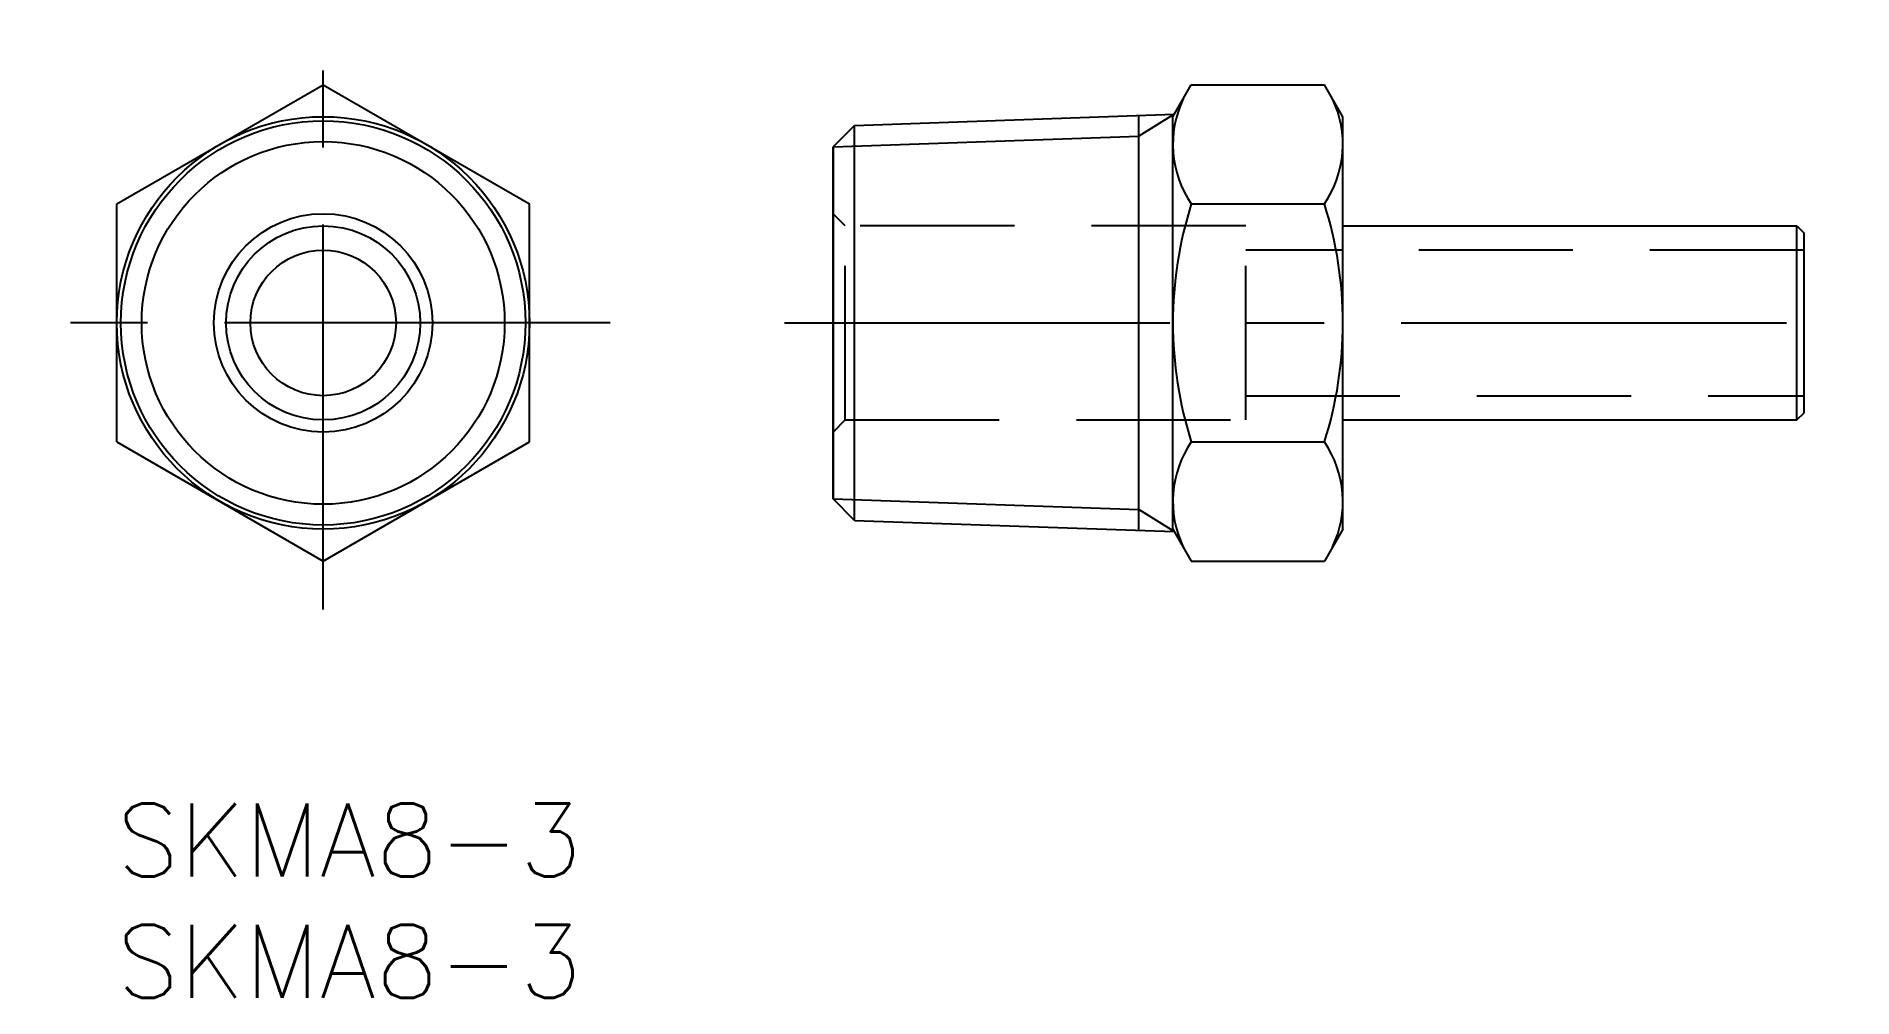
# Model space of a CAD drawing. Extents: x -3.3 to 71.5, y -8 to 31.6.
import ezdxf

# ---------------------------------------------------------------- set-up
doc = ezdxf.new("R2010")
doc.units = 0
doc.header["$LTSCALE"] = 0.5
doc.linetypes.add('CENTER', pattern=[50.8, 31.75, -6.35, 6.35, -6.35])
doc.linetypes.add('DASHED', pattern=[19.05, 12.7, -6.35])
for name, color, linetype in [('MSM_CENTER', 1, 'CENTER'), ('MSM_CONTINUOUS', 7, 'CONTINUOUS'), ('MSM_DASHED', 4, 'DASHED'), ('MSM_NARROW', 5, 'CONTINUOUS'), ('MSM_PART_NUMBER', 7, 'CONTINUOUS')]:
    doc.layers.add(name, color=color, linetype=linetype)
doc.styles.get("Standard").update_dxf_attribs({"font": 'txt.shx', "height": 3, "bigfont": 'bigfont.shx'})

# ---------------------------------------------------------------- blocks, each defined once
blk = doc.blocks.new('*U4')
at = {"layer": 'MSM_PART_NUMBER'}
blk.add_text('SKMA8-3', height=3, dxfattribs=at).set_placement((0, -3))
blk = doc.blocks.new('*U5')
at = {"layer": 'MSM_PART_NUMBER'}
blk.add_text('SKMA8-3', height=3, dxfattribs=at).set_placement((0, -8))

msp = doc.modelspace()

# ---------------------------------------------------------------- linework, layer by layer
at = {"layer": 'MSM_CENTER'}
for p, q in [((8.5, 8), (8.5, 31.63)), ((20.315, 19.815), (-3.315, 19.815)), ((27.5, 19.815), (71.5, 19.815))]:
    msp.add_line(p, q, dxfattribs=at)
at = {"layer": 'MSM_CONTINUOUS'}
for p, q in [((0, 24.722), (8.5, 29.63)), ((8.5, 29.63), (17, 24.722)), ((43.5, 28.315), (44.259, 29.63)), ((44.259, 29.63), (49.741, 29.63)), ((50.5, 28.315), (49.741, 29.63)), ((30.387, 27.955), (29.5, 27.068)), ((30.387, 27.955), (43.558, 28.415)), ((30.387, 11.675), (30.387, 27.955)), ((42.103, 11.266), (42.103, 28.364)), ((43.5, 11.315), (43.5, 28.315)), ((50.5, 11.315), (50.5, 28.315)), ((29.5, 12.562), (29.5, 27.068)), ((29.5, 27.068), (29.5, 12.562)), ((0, 14.907), (0, 24.722)), ((17, 14.907), (17, 24.722)), ((44.259, 24.722), (49.741, 24.722)), ((50.5, 23.815), (69.2, 23.815)), ((69.2, 15.815), (69.2, 23.815)), ((69.2, 23.815), (69.5, 23.515)), ((69.5, 16.115), (69.5, 23.515)), ((50.5, 15.815), (69.2, 15.815)), ((69.2, 15.815), (69.5, 16.115)), ((0, 14.907), (8.5, 10)), ((8.5, 10), (17, 14.907)), ((44.259, 14.907), (49.741, 14.907)), ((30.387, 11.675), (29.5, 12.562)), ((30.387, 11.675), (43.558, 11.215)), ((43.5, 11.315), (44.259, 10)), ((50.5, 11.315), (49.741, 10)), ((44.259, 10), (49.741, 10))]:
    msp.add_line(p, q, dxfattribs=at)
for radius in [8.5, 8.331, 4.5, 4, 3]:
    msp.add_circle((8.5, 19.815), radius, dxfattribs=at)
for centre, radius, start, end in [((47.845, 27.176), 4.345, 154.38425, 214.38425), ((46.155, 27.176), 4.345, 325.61575, 25.61575), ((59.741, 19.815), 16.241, 162.41205, 197.58795), ((34.259, 19.815), 16.241, 342.41205, 17.58795), ((47.845, 12.454), 4.345, 145.61575, 205.61575), ((46.155, 12.454), 4.345, 334.38425, 34.38425)]:
    msp.add_arc(centre, radius, start, end, dxfattribs=at)
at = {"layer": 'MSM_DASHED'}
for p, q in [((30, 23.815), (29.5, 24.315)), ((30, 15.815), (30, 23.815)), ((46.5, 23.815), (30, 23.815)), ((46.5, 15.815), (46.5, 23.815)), ((69.5, 22.815), (46.5, 22.815)), ((46.5, 16.815), (69.5, 16.815)), ((29.5, 15.315), (30, 15.815)), ((30, 15.815), (46.5, 15.815))]:
    msp.add_line(p, q, dxfattribs=at)
at = {"layer": 'MSM_NARROW'}
for p, q in [((43.558, 28.415), (42.103, 27.508)), ((29.5, 27.068), (42.103, 27.508)), ((29.5, 12.562), (42.103, 12.122)), ((43.558, 11.215), (42.103, 12.122))]:
    msp.add_line(p, q, dxfattribs=at)
msp.add_circle((8.5, 19.815), 7.475, dxfattribs=at)

# ---------------------------------------------------------------- block references
at = {"layer": 'MSM_CONTINUOUS'}
for name in ['*U4', '*U5']:
    msp.add_blockref(name, (0, 0), dxfattribs=at)

doc.saveas('drawing.dxf')
